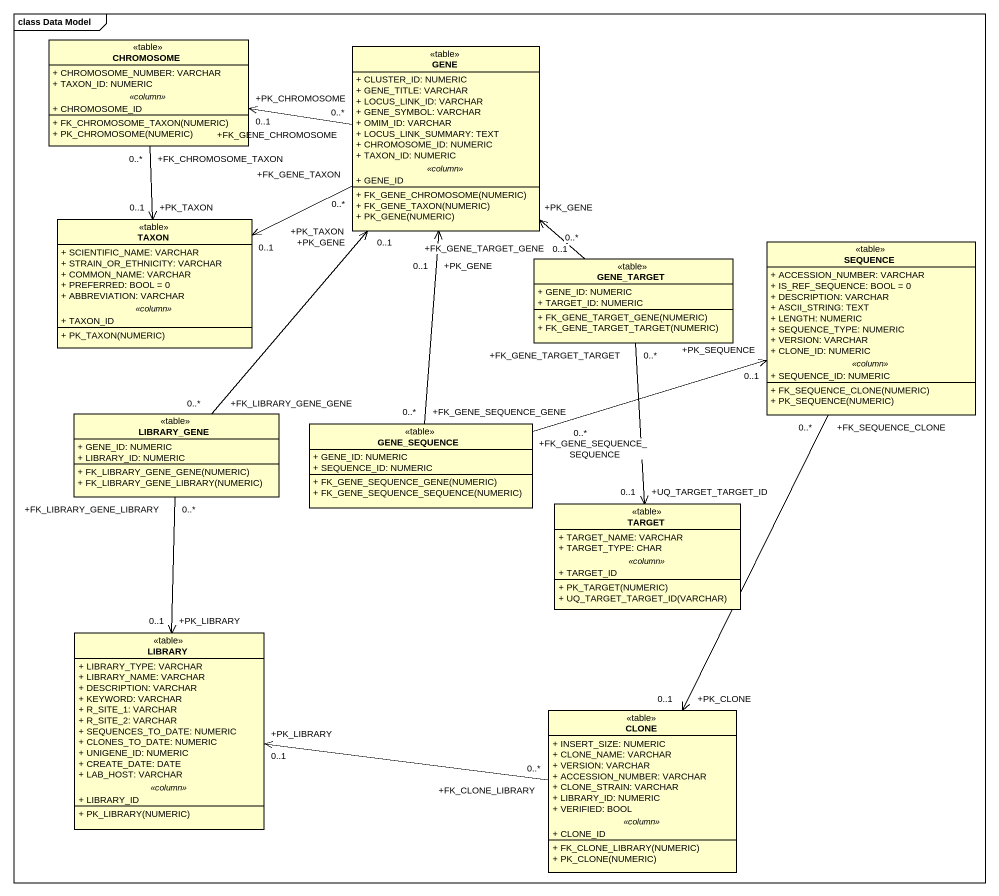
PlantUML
@startuml
mainframe class Data Model
hide circle
hide empty members
skinparam classAttributeIconSize 0
class CHROMOSOME <<table>> {
  + CHROMOSOME_NUMBER: VARCHAR
  + TAXON_ID: NUMERIC
  .. <<column>> ..
  + CHROMOSOME_ID
  --
  + FK_CHROMOSOME_TAXON(NUMERIC)
  + PK_CHROMOSOME(NUMERIC)
}
class GENE <<table>> {
  + CLUSTER_ID: NUMERIC
  + GENE_TITLE: VARCHAR
  + LOCUS_LINK_ID: VARCHAR
  + GENE_SYMBOL: VARCHAR
  + OMIM_ID: VARCHAR
  + LOCUS_LINK_SUMMARY: TEXT
  + CHROMOSOME_ID: NUMERIC
  + TAXON_ID: NUMERIC
  .. <<column>> ..
  + GENE_ID
  --
  + FK_GENE_CHROMOSOME(NUMERIC)
  + FK_GENE_TAXON(NUMERIC)
  + PK_GENE(NUMERIC)
}
class TAXON <<table>> {
  + SCIENTIFIC_NAME: VARCHAR
  + STRAIN_OR_ETHNICITY: VARCHAR
  + COMMON_NAME: VARCHAR
  + PREFERRED: BOOL = 0
  + ABBREVIATION: VARCHAR
  .. <<column>> ..
  + TAXON_ID
  --
  + PK_TAXON(NUMERIC)
}
class SEQUENCE <<table>> {
  + ACCESSION_NUMBER: VARCHAR
  + IS_REF_SEQUENCE: BOOL = 0
  + DESCRIPTION: VARCHAR
  + ASCII_STRING: TEXT
  + LENGTH: NUMERIC
  + SEQUENCE_TYPE: NUMERIC
  + VERSION: VARCHAR
  + CLONE_ID: NUMERIC
  .. <<column>> ..
  + SEQUENCE_ID: NUMERIC
  --
  + FK_SEQUENCE_CLONE(NUMERIC)
  + PK_SEQUENCE(NUMERIC)
}
class GENE_TARGET <<table>> {
  + GENE_ID: NUMERIC
  + TARGET_ID: NUMERIC
  + FK_GENE_TARGET_GENE(NUMERIC)
  + FK_GENE_TARGET_TARGET(NUMERIC)
}
class LIBRARY_GENE <<table>> {
  + GENE_ID: NUMERIC
  + LIBRARY_ID: NUMERIC
  + FK_LIBRARY_GENE_GENE(NUMERIC)
  + FK_LIBRARY_GENE_LIBRARY(NUMERIC)
}
class GENE_SEQUENCE <<table>> {
  + GENE_ID: NUMERIC
  + SEQUENCE_ID: NUMERIC
  + FK_GENE_SEQUENCE_GENE(NUMERIC)
  + FK_GENE_SEQUENCE_SEQUENCE(NUMERIC)
}
class TARGET <<table>> {
  + TARGET_NAME: VARCHAR
  + TARGET_TYPE: CHAR
  .. <<column>> ..
  + TARGET_ID
  --
  + PK_TARGET(NUMERIC)
  + UQ_TARGET_TARGET_ID(VARCHAR)
}
class LIBRARY <<table>> {
  + LIBRARY_TYPE: VARCHAR
  + LIBRARY_NAME: VARCHAR
  + DESCRIPTION: VARCHAR
  + KEYWORD: VARCHAR
  + R_SITE_1: VARCHAR
  + R_SITE_2: VARCHAR
  + SEQUENCES_TO_DATE: NUMERIC
  + CLONES_TO_DATE: NUMERIC
  + UNIGENE_ID: NUMERIC
  + CREATE_DATE: DATE
  + LAB_HOST: VARCHAR
  .. <<column>> ..
  + LIBRARY_ID
  --
  + PK_LIBRARY(NUMERIC)
}
class CLONE <<table>> {
  + INSERT_SIZE: NUMERIC
  + CLONE_NAME: VARCHAR
  + VERSION: VARCHAR
  + ACCESSION_NUMBER: VARCHAR
  + CLONE_STRAIN: VARCHAR
  + LIBRARY_ID: NUMERIC
  + VERIFIED: BOOL
  .. <<column>> ..
  + CLONE_ID
  --
  + FK_CLONE_LIBRARY(NUMERIC)
  + PK_CLONE(NUMERIC)
}
CHROMOSOME "+PK_CHROMOSOME\n0..1" <-right- "+FK_GENE_CHROMOSOME\n0..*" GENE
GENE "+PK_GENE\n0..1" <-- "+FK_GENE_TARGET_GENE\n0..*" GENE_TARGET
GENE "+PK_GENE\n0..1" <-- "+FK_LIBRARY_GENE_GENE\n0..*" LIBRARY_GENE
GENE "+PK_GENE\n0..1" <-- "+FK_GENE_SEQUENCE_GENE\n0..*" GENE_SEQUENCE
TAXON "+PK_TAXON\n0..1" <-up- "+FK_CHROMOSOME_TAXON\n0..*" CHROMOSOME
TAXON "+PK_TAXON\n0..1" <-right- "+FK_GENE_TAXON\n0..*" GENE
SEQUENCE "+PK_SEQUENCE\n0..1" <-left- "+FK_GENE_SEQUENCE_SEQUENCE\n0..*" GENE_SEQUENCE
TARGET "+UQ_TARGET_TARGET_ID\n0..1" <-up- "+FK_GENE_TARGET_TARGET\n0..*" GENE_TARGET
LIBRARY "+PK_LIBRARY\n0..1" <-up- "+FK_LIBRARY_GENE_LIBRARY\n0..*" LIBRARY_GENE
LIBRARY "+PK_LIBRARY\n0..1" <-right- "+FK_CLONE_LIBRARY\n0..*" CLONE
CLONE "+PK_CLONE\n0..1" <-up- "+FK_SEQUENCE_CLONE\n0..*" SEQUENCE
@enduml
